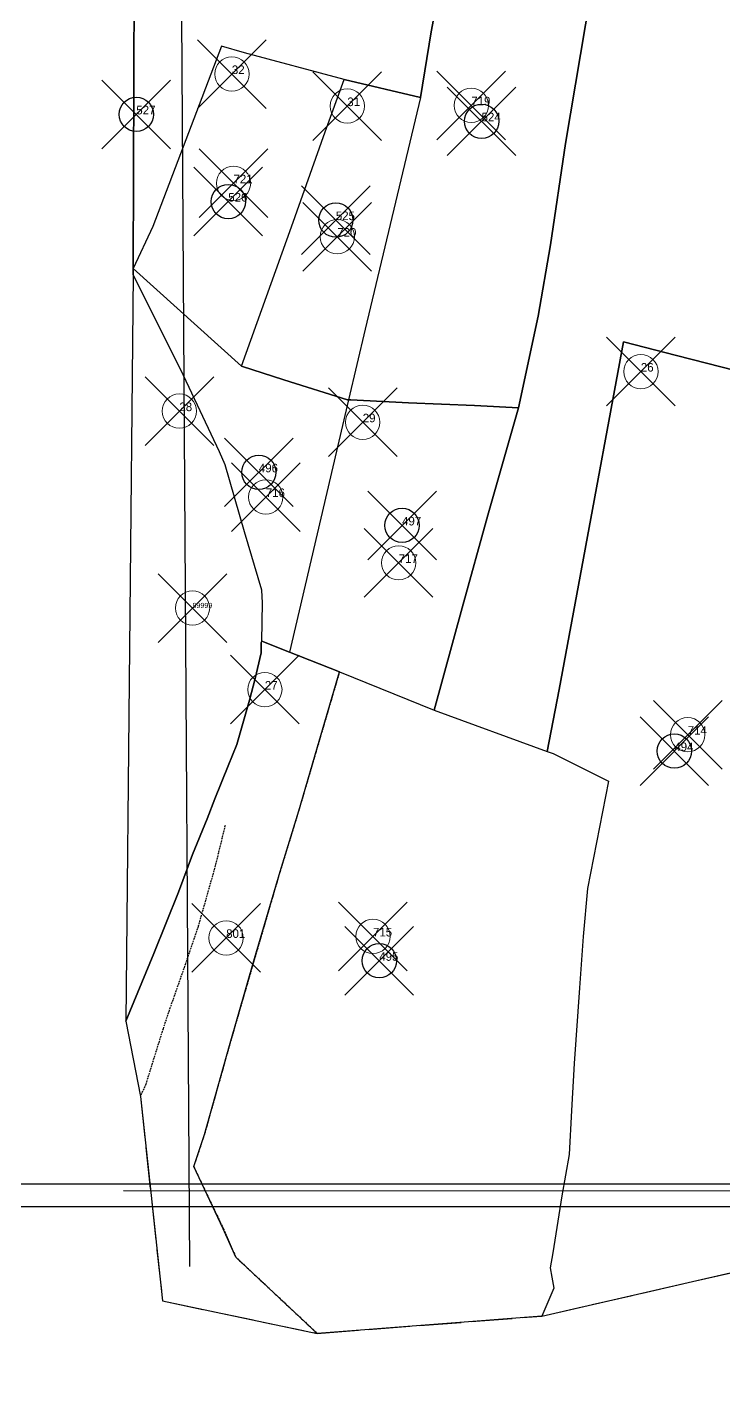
# Model space of a CAD drawing. Header units: millimetres. Extents: x -1419336 to 38707697, y -75591640 to 81.
# Drawn here: x -26.4 to 176.5, y -1167.7 to -768.3 of the extents above; entities that cross this region are included whole.
import ezdxf

# ---------------------------------------------------------------- set-up
doc = ezdxf.new("R2010")
doc.units = ezdxf.units.MM
doc.header["$PDMODE"] = 35
doc.header["$PDSIZE"] = 10
doc.linetypes.add('ACAD_ISO02W100', pattern=[15, 12, -3])
doc.linetypes.add('DASHED', pattern=[0.75, 0.5, -0.25])
for name, color, linetype in [('Legend', 250, 'Continuous'), ('Line_Marking_Adusting_Sheet', 1, 'Continuous'), ('Text_Survey_No_Old', 5, 'Continuous')]:
    doc.layers.add(name, color=color, linetype=linetype)
for name, color, linetype, lineweight in [('Line_Vahivat', 250, 'ACAD_ISO02W100', 25), ('Poly_Off', 250, 'ACAD_ISO02W100', 25), ('Poly_Survey_Bndry', 250, 'Continuous', 30), ('Poly_Village_Bndry', 250, 'Continuous', 30), ('Text_Survey_No', 250, 'Continuous', 0)]:
    doc.layers.add(name, color=color, linetype=linetype, lineweight=lineweight)
doc.layers.add('Text_Chalta_No', color=1, linetype='Continuous', lineweight=0, true_color=0x0000ff)
doc.styles.get("Standard").update_dxf_attribs({"font": 'SakalBharati.ttf'})

msp = doc.modelspace()

# ---------------------------------------------------------------- linework, layer by layer
at = {"layer": 'Legend'}
msp.add_lwpolyline([(-63.2, -1105.39), (994.35, -1105.39), (994.35, -1801.26), (-63.2, -1801.26)], close=True, dxfattribs=at)
at = {"layer": 'Legend', "lineweight": 30}
msp.add_lwpolyline([(876.16, -1794.64), (-56.58, -1794.64), (-56.58, -1112.01), (876.16, -1112.01), (987.73, -1112.01), (987.73, -1154.3), (987.73, -1188.75), (987.73, -1205.79), (987.73, -1213), (987.73, -1224.82), (987.73, -1660.73), (987.73, -1720.19), (987.73, -1760.13), (987.73, -1794.64)], close=True, dxfattribs=at)
at = {"layer": 'Line_Marking_Adusting_Sheet'}
for points in [[(17, -598.29), (17.48, -613.29), (20.78, -1129.43)], [(745.95, -1107.72), (1.61, -1107.39)]]:
    msp.add_lwpolyline(points, dxfattribs=at)
at = {"layer": 'Line_Vahivat', "linetype": 'DASHED'}
msp.add_lwpolyline([(31.18, -1000.88), (28.34, -1012.62), (23.37, -1030.24), (19.65, -1041.21), (14.93, -1054.71), (13.1, -1060.17), (8.08, -1076.3), (6.5, -1079.88)], dxfattribs=at)
at = {"layer": 'Poly_Off'}
for points in [[(6.5, -1079.88), (12.95, -1139.48), (58.07, -1148.96)], [(123.51, -1143.91), (199.1, -1126.58)], [(58.07, -1148.96), (123.51, -1143.91)]]:
    msp.add_lwpolyline(points, dxfattribs=at)
at = {"layer": 'Poly_Survey_Bndry'}
for points in [[(4.76, -728.16), (10.87, -697.27), (11.85, -697.34), (32.24, -699.8), (43.19, -701.16), (54.27, -701.91), (82.12, -704.47), (102.72, -706.19), (102.33, -707.71), (99.83, -723.03), (99.4, -726.12), (97.6, -736.17), (91.29, -769.62), (88.14, -788.8), (65.92, -783.56), (36.82, -775.7), (30.1, -773.76), (10.09, -826.35), (4.44, -838.59)], [(146.14, -705.96), (136.29, -705.96), (102.72, -706.19), (102.33, -707.71), (99.83, -723.03), (99.4, -726.12), (97.6, -736.17), (91.29, -769.62), (88.14, -788.8), (72, -856.25), (67.17, -876.89), (67.85, -876.89), (84.67, -877.77), (103.92, -878.56), (116.73, -879.16), (122.44, -852.53), (126.03, -831.69), (130.41, -802.17), (139.14, -750.23)], [(4.44, -838.59), (35.98, -867.04), (50.5, -826.5), (60.39, -798.78), (65.92, -783.56), (36.82, -775.7), (30.1, -773.76), (10.09, -826.35)], [(35.98, -867.04), (50.5, -826.5), (60.39, -798.78), (65.92, -783.56), (88.14, -788.8), (72, -856.25), (67.17, -876.89), (66.85, -876.89), (48.29, -871.06)], [(41.93, -947.25), (42.05, -935.99), (41.91, -932.37), (36.89, -915.31), (31.26, -895.82), (29.53, -892.04), (19.08, -869.81), (4.42, -840.35), (2.28, -1057.92), (10.4, -1038.27), (17.65, -1020.4), (21.67, -1009.37), (25.93, -998.94), (28.22, -993.19), (32.06, -983.52), (34.65, -977.32), (38.32, -964.4), (39.99, -958.11), (41.75, -950.63), (41.67, -947.63)], [(4.42, -840.35), (4.44, -838.59), (35.98, -867.04), (48.29, -871.06), (66.85, -876.89), (67.17, -876.89), (49.97, -950.42), (41.93, -947.25), (42.05, -935.99), (41.91, -932.37), (36.89, -915.31), (31.26, -895.82), (29.53, -892.04), (19.08, -869.81)], [(49.97, -950.42), (64.53, -956.17), (92.1, -967.34), (100.28, -937.48), (107.77, -910.49), (116.73, -879.16), (103.92, -878.56), (84.67, -877.77), (67.85, -876.89), (67.17, -876.89)], [(2.28, -1057.92), (6.5, -1079.88), (12.95, -1139.48), (58.07, -1148.96), (34.32, -1126.74), (30.68, -1118.45), (22.04, -1100.32), (25.17, -1090.94), (32.46, -1065.02), (39.81, -1039.66), (47.21, -1014.33), (52.66, -996.61), (58.58, -976.38), (64.53, -956.17), (49.97, -950.42), (41.93, -947.25), (41.67, -947.63), (41.75, -950.63), (39.99, -958.11), (38.32, -964.4), (34.65, -977.32), (32.06, -983.52), (28.22, -993.19), (25.93, -998.94), (21.67, -1009.37), (17.65, -1020.4), (10.4, -1038.27)], [(123.51, -1143.91), (58.07, -1148.96), (34.32, -1126.74), (30.68, -1118.45), (22.04, -1100.32), (25.17, -1090.94), (32.46, -1065.02), (39.81, -1039.66), (47.21, -1014.33), (52.66, -996.61), (58.58, -976.38), (64.53, -956.17), (92.1, -967.34), (125.08, -979.38), (126.77, -979.94), (142.96, -987.98), (136.79, -1019.26), (135.54, -1033.25), (134.45, -1048.27), (132.93, -1070.28), (132.1, -1084.03), (131.44, -1096.85), (129.35, -1108.86), (126.71, -1125.43), (125.97, -1129.83), (126.37, -1132.53), (126.96, -1135.78)]]:
    msp.add_lwpolyline(points, close=True, dxfattribs=at)
for points in [[(88.14, -788.8), (91.29, -769.62), (97.6, -736.17), (99.4, -726.12), (99.83, -723.03), (102.33, -707.71), (102.72, -706.19)], [(146.14, -705.96), (139.14, -750.23), (130.41, -802.17), (126.03, -831.69), (122.44, -852.53), (116.73, -879.16)], [(139.14, -750.23), (130.41, -802.17), (126.03, -831.69), (122.44, -852.53), (116.73, -879.16), (107.77, -910.49), (100.28, -937.48), (92.1, -967.34), (125.08, -979.38), (128.53, -961.33), (135.16, -925.61), (147.3, -860.01), (162.79, -863.93), (184.37, -869.52), (211.71, -876.63), (215.19, -862.47), (215.32, -862.52), (219.68, -842.4), (224.64, -819.51), (232.47, -785.4), (234.91, -774.3), (239.31, -755.57)], [(65.92, -783.56), (36.82, -775.7), (30.1, -773.76), (10.09, -826.35), (4.44, -838.59)], [(35.98, -867.04), (50.5, -826.5), (60.39, -798.78), (65.92, -783.56)], [(65.92, -783.56), (88.14, -788.8)], [(88.14, -788.8), (72, -856.25), (67.17, -876.89)], [(41.93, -947.25), (42.05, -935.99), (41.91, -932.37), (36.89, -915.31), (31.26, -895.82), (29.53, -892.04), (19.08, -869.81), (4.42, -840.35)], [(4.44, -838.59), (35.98, -867.04)], [(184.37, -869.52), (162.79, -863.93), (147.3, -860.01), (135.16, -925.61), (128.53, -961.33), (125.08, -979.38), (126.77, -979.94), (142.96, -987.98), (136.79, -1019.26), (135.54, -1033.25), (134.45, -1048.27), (132.93, -1070.28), (132.1, -1084.03), (131.44, -1096.85), (129.35, -1108.86), (126.71, -1125.43), (125.97, -1129.83), (126.37, -1132.53), (126.96, -1135.78), (123.51, -1143.91), (199.1, -1126.58)], [(211.71, -876.63), (184.37, -869.52), (162.79, -863.93), (147.3, -860.01), (135.16, -925.61), (128.53, -961.33), (125.08, -979.38)], [(67.17, -876.89), (66.85, -876.89), (48.29, -871.06), (35.98, -867.04)], [(67.17, -876.89), (49.97, -950.42)], [(116.73, -879.16), (103.92, -878.56), (84.67, -877.77), (67.85, -876.89), (67.17, -876.89)], [(116.73, -879.16), (107.77, -910.49), (100.28, -937.48), (92.1, -967.34)], [(41.93, -947.25), (41.67, -947.63), (41.75, -950.63), (39.99, -958.11), (38.32, -964.4), (34.65, -977.32), (32.06, -983.52), (28.22, -993.19), (25.93, -998.94), (21.67, -1009.37), (17.65, -1020.4), (10.4, -1038.27), (2.28, -1057.92)], [(41.93, -947.25), (49.97, -950.42)], [(49.97, -950.42), (64.53, -956.17)], [(64.53, -956.17), (92.1, -967.34)], [(92.1, -967.34), (125.08, -979.38)], [(125.08, -979.38), (126.77, -979.94), (142.96, -987.98), (136.79, -1019.26), (135.54, -1033.25), (134.45, -1048.27), (132.93, -1070.28), (132.1, -1084.03), (131.44, -1096.85), (129.35, -1108.86), (126.71, -1125.43), (125.97, -1129.83), (126.37, -1132.53), (126.96, -1135.78), (123.51, -1143.91)]]:
    msp.add_lwpolyline(points, dxfattribs=at)
at = {"layer": 'Poly_Survey_Bndry', "linetype": 'DASHED'}
msp.add_lwpolyline([(64.53, -956.17), (58.58, -976.38), (52.66, -996.61), (47.21, -1014.33), (39.81, -1039.66), (32.46, -1065.02), (25.17, -1090.94), (22.04, -1100.32), (30.68, -1118.45), (34.32, -1126.74), (58.07, -1148.96)], dxfattribs=at)
at = {"layer": 'Poly_Village_Bndry', "lineweight": -3}
for points in [[(4.76, -728.16), (4.44, -838.59)], [(4.42, -840.35), (2.28, -1057.92)], [(4.44, -838.59), (4.42, -840.35)], [(2.28, -1057.92), (6.5, -1079.88)]]:
    msp.add_lwpolyline(points, dxfattribs=at)
at = {"layer": 'Text_Chalta_No'}
for p in [(33.17, -781.93), (66.81, -791.27), (152.36, -868.65), (17.87, -880.17), (71.31, -883.42), (42.78, -961.32)]:
    msp.add_point(p, dxfattribs=at)
at = {"layer": 'Text_Survey_No'}
for p in [(102.93, -791.07), (33.65, -813.77), (63.88, -829.33), (43.06, -905.21), (81.77, -924.38), (21.7, -937.55), (166.01, -974.48), (31.5, -1033.69), (74.29, -1033.26)]:
    msp.add_point(p, dxfattribs=at)
at = {"layer": 'Text_Survey_No_Old'}
for p in [(5.32, -793.69), (105.94, -795.71), (32.12, -819.09), (63.47, -824.5), (41.03, -898), (82.77, -913.48), (162.12, -979.25), (76.12, -1040.35)]:
    msp.add_point(p, dxfattribs=at)

# ---------------------------------------------------------------- texts
at = {"layer": 'Text_Chalta_No', "linetype": 'DASHED'}
for s, p in [('32', (33.17, -781.93)), ('31', (66.81, -791.27)), ('26', (152.36, -868.65)), ('28', (17.87, -880.17)), ('29', (71.31, -883.42)), ('27', (42.78, -961.32))]:
    msp.add_text(s, height=2.5, dxfattribs=at).set_placement(p)
at = {"layer": 'Text_Survey_No', "linetype": 'DASHED'}
for s, height, p in [('719', 2.5, (102.93, -791.07)), ('721', 2.5, (33.65, -813.77)), ('720', 2.5, (63.88, -829.33)), ('716', 2.5, (43.06, -905.21)), ('717', 2.5, (81.77, -924.38)), ('99999', 1.5, (21.7, -937.55)), ('714', 2.5, (166.01, -974.48)), ('801', 2.5, (31.5, -1033.69)), ('715', 2.5, (74.29, -1033.26))]:
    msp.add_text(s, height=height, dxfattribs=at).set_placement(p)
at = {"layer": 'Text_Survey_No_Old', "linetype": 'DASHED'}
for s, p in [('527', (5.32, -793.69)), ('524', (105.94, -795.71)), ('526', (32.12, -819.09)), ('525', (63.47, -824.5)), ('496', (41.03, -898)), ('497', (82.77, -913.48)), ('494', (162.12, -979.25)), ('495', (76.12, -1040.35))]:
    msp.add_text(s, height=2.5, dxfattribs=at).set_placement(p)

doc.saveas('drawing.dxf')
